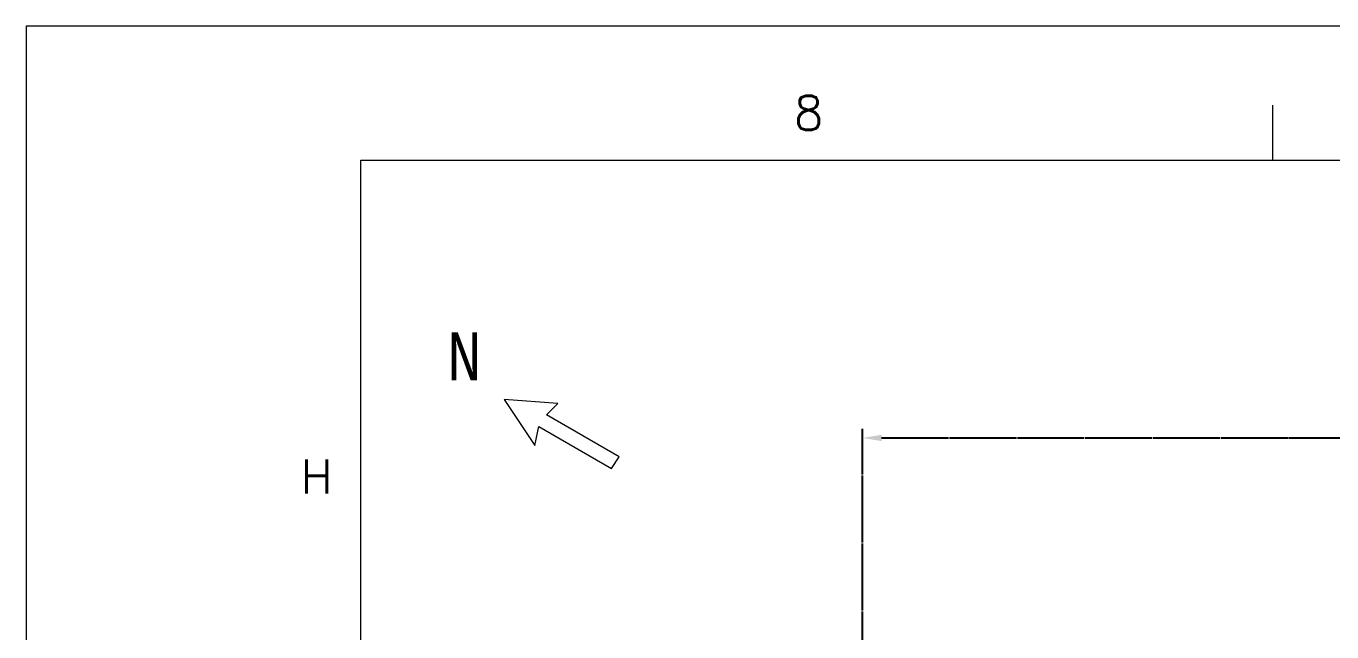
# Model space of a CAD drawing. Extents: x 0 to 841, y 0 to 594.
# Drawn here: x 0 to 136.5, y 530.7 to 594 of the extents above; entities that cross this region are included whole.
import ezdxf
from ezdxf.enums import TextEntityAlignment as Align

# ---------------------------------------------------------------- set-up
doc = ezdxf.new("R2010")
doc.units = 0
doc.header["$LTSCALE"] = 7
doc.header["$MEASUREMENT"] = 0
doc.linetypes.add('CONT', pattern=[1, 1, 0])
doc.layers.add('4', color=7, linetype='Continuous')
doc.layers.add('42', color=7, linetype='Continuous')
doc.styles.add('ROMANS', font='romans.shx')
doc.styles.add('TXT', font='monotxt.shx')

msp = doc.modelspace()

# ---------------------------------------------------------------- linework, layer by layer
at = {"color": 4, "linetype": 'CONT'}
for p, q in [((87.45, 518.76), (87.45, 551.94)), ((89.43, 550.98), (264.99, 550.98))]:
    msp.add_line(p, q, dxfattribs=at)
at = {"color": 4, "linetype": 'ByBlock'}
msp.add_solid([(89.43, 551.31), (89.43, 550.65), (87.45, 550.98)], dxfattribs=at)
at = {"layer": '4', "color": 2, "linetype": 'Continuous', "lineweight": 0}
msp.add_lwpolyline([(49.99, 554.99), (53.19, 550.19), (53.59, 552.19), (61.19, 547.79), (61.99, 548.99), (54.39, 553.39), (55.59, 554.59), (49.99, 554.99)], dxfattribs=at)
at = {"layer": '42', "color": 3, "linetype": 'Continuous', "lineweight": 0}
msp.add_line((130.35, 580), (130.35, 585.73), dxfattribs=at)
for points in [[(0, 0), (841, 0), (841, 594), (0, 594)], [(35, 580), (827, 580), (827, 14), (35, 14)]]:
    msp.add_lwpolyline(points, close=True, dxfattribs=at)

# ---------------------------------------------------------------- texts
at = {"layer": '4', "color": 2, "linetype": 'Continuous', "lineweight": 0, "style": 'TXT', "width": 0.839996}
msp.add_text('N', height=5, dxfattribs=at).set_placement((44, 557))
at = {"layer": '42', "color": 3, "linetype": 'Continuous', "lineweight": 0, "style": 'ROMANS'}
for s, height, width, p in [('8', 3.58, 1.001426, (81.81, 584.94)), ('H', 3.57, 1.001449, (30.38, 546.95))]:
    msp.add_text(s, height=height, dxfattribs=dict(at, width=width)).set_placement(p, align=Align.MIDDLE)

doc.saveas('drawing.dxf')
